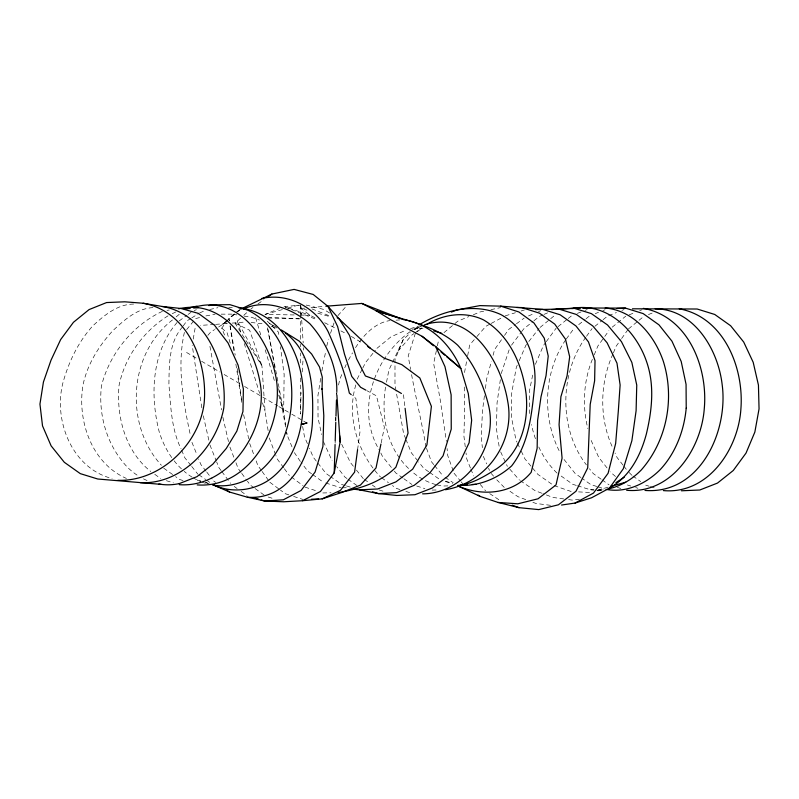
<?xml version="1.0" encoding="UTF-8"?>
<svg xmlns="http://www.w3.org/2000/svg" width="799" height="799" viewBox="0 0 799 799"><rect width="100%" height="100%" fill="white"/><g stroke="black" fill="none" stroke-linecap="round" stroke-linejoin="round"><path stroke-width="0.6" stroke-dasharray="4 3" d="M300.494 377.947L300.384 414.062L301.093 392.549M300.544 363.006L300.574 353.038M300.594 346.816L300.604 344.319M300.614 339.345L300.684 316.923M300.684 315.685L300.724 304.469L301.103 308.454L310.012 315.225L317.323 318.981M335.121 443.305L335.2 440.838M335.82 421.073L335.93 417.368M302.232 371.984L303.181 357.393M484.454 395.705L482.546 410.187L481.178 436.534L482.386 447.69M485.402 388.474L486.671 378.826L491.465 361.188M357.592 449.627L360.069 431.22L355.875 398.431L352.139 395.375M500.354 379.665L497.058 402.876L496.419 428.863L499.255 447.19M184.389 332.364C176.799 366.361 183.181 401.547 190.362 435.085M320.689 378.356L317.942 395.555L318.042 417.997L321.637 434.546M193.238 339.136L195.525 325.722M464.499 372.574L467.435 356.943M467.655 355.745L469.692 344.918L476.114 337.498M321.867 370.986L325.563 352.049M326.721 346.137L328.579 339.106M385.547 387.096C381.972 409.338 384.589 432.798 395.895 452.574A89.728 69.743 -89.4 0 0 409.098 469.023M386.506 382.222L388.913 370.047L403.315 339.415L410.686 332.714M381.183 442.886L384.369 427.395L376.469 395.855L366.971 390.721M532.673 375.081L529.677 389.702L529.707 413.502M436.394 350.581L433.657 363.545L440.129 399.2L446.371 441.358M437.393 345.867L438.631 339.965M336.559 394.356L337.048 392.029M338.546 385.048L339.795 379.225L342.771 372.384M355.815 384.908C346.227 417.078 357.812 453.073 380.524 477.013M493.063 355.315L494.661 349.443L503.779 336.449M415.41 333.163L408.179 356.044L410.606 369.428M501.213 373.562L509.273 349.413M330.516 333.313L334.012 322.886M403.315 339.415L394.986 359.66L394.986 384.259L395.745 389.023M612.943 353.987C599.6 383.4 599.07 419.185 613.033 448.469M613.402 352.878L616.119 346.257L620.923 339.515M592.359 359.35C583.51 381.043 582.121 405.912 587.864 428.604M594.186 354.926L597.852 346.087L604.064 337.418M535.38 364.344L543.42 345.538L545.547 342.631M517.263 365.163L516.314 367.36L511.71 393.068L511.59 417.997L515.984 440.029L517.043 442.256M519.17 360.758L525.852 345.358L528.069 342.501M344.749 367.82L346.237 364.404M357.163 379.126L362.207 369.158M362.776 368.049L365.572 362.506L375.4 350.242M348.414 360.059L352.559 352.828M355.515 347.665C363.395 335.35 374.811 322.786 389.892 320.579M504.479 335.45L508.693 329.448L515.475 324.484M621.612 338.546L627.774 329.887M177.138 322.397C151.54 352.159 149.862 395.595 159.281 432.099A86.682 67.286 -89.3 0 0 173.383 459.825M182.492 326.941C168.829 342.401 169.248 364.644 168.899 384.099C170.726 405.902 171.236 428.813 181.053 448.828M183.211 325.952L186.756 321.008L190.741 318.511M604.763 336.449L608.908 330.666M585.807 337.248C559.43 373.742 558.721 428.923 586.396 464.888M586.506 336.279L592.099 328.559M546.256 341.672L556.184 328.129M565.582 339.955C543.57 372.524 541.802 417.797 560.049 452.514M566.291 338.986L574.072 328.359M224.549 335.021L221.762 328.109L227.455 320.409M511.49 345.188L520.878 332.674M521.607 331.715L523.774 328.828L533.013 321.488M528.798 341.543L539.115 328.209M186.646 329.597L194.177 320.399M207.85 335.35L210.576 332.174L214.621 329.578M398.002 351.18L411.865 335.071L413.882 333.632M476.913 336.569L485.752 326.372L490.087 324.034M337.907 315.625L346.516 305.977M268.114 430.611L265.058 411.125L261.942 365.842L235.066 323.225L242.806 316.154M227.116 320.159L222.711 324.374L215.64 328.928M421.063 326.372L414.391 329.368L418.986 325.183M225.498 321.887L222.711 324.374L227.465 323.495M226.417 321.068L240.609 309.073M243.715 315.345L247.35 312.129M410.147 331.635C373.822 357.562 355.136 410.946 379.815 450.886M172.514 319.93C128.439 353.617 124.324 424.998 161.418 465.298M176.17 316.883L179.835 313.837M443.984 332.614L454.092 324.234M455.011 323.465L457.777 321.178L468.903 316.574M540.084 327.42L549.702 319.49M550.661 318.691L554.506 315.525M376.918 348.354L390.911 336.888L406.022 330.097M628.463 328.918L638.041 321.088M639 320.309L643.794 316.394M612.214 327.171L625.717 316.204M594.846 326.342L602.176 320.439M603.085 319.7L607.669 316.005L616.429 312.549M558.032 326.651L567.26 319.25M568.179 318.511L571.874 315.555M578.686 324.664L585.138 319.48M586.067 318.741L589.752 315.785M533.942 320.759L539.485 316.354L542.831 314.916M234.387 314.167L228.884 318.481L229.253 320.948M238.062 311.28L239.89 309.842M417.368 331.645L422.252 327.85M516.444 323.775L524.194 318.102M179.126 320.958L187.076 315.186M188.075 314.466L191.051 312.299M414.891 332.903L421.942 327.84M250.986 308.903L252.973 307.485M257.947 303.95L263.91 299.705M191.74 317.892L198.721 313.538M199.72 312.918L205.053 310.531M491.175 323.445L504.209 316.434M162.407 311.34C132.424 325.293 109.383 354.067 101.423 386.087C98.097 415.48 107.196 446.222 127.88 467.695A87.061 67.565 -89.3 0 0 139.535 476.673M168.03 315.835C143.411 331.156 124.804 357.053 119.021 385.637C116.264 416.748 125.443 451.605 150.781 471.48M172.244 313.717L176.469 311.61M414.411 329.358L420.024 326.821M528.489 315.955L534.042 313.568M538.476 311.66L540.693 310.701M543.939 314.436L548.394 312.509M414.471 329.448L421.323 326.591M294.222 314.946L265.048 314.426L279.55 308.434M473.358 314.736L480.029 311.97L484.873 310.941M629.203 314.826L635.005 312.529M639.649 310.701L641.967 309.782M648.418 314.566L653.043 312.729M577.357 313.398L583.929 310.811M585.028 310.382L587.225 309.513M595.235 313.627L598.521 312.329M602.915 310.601L605.103 309.742M621.902 310.402L624.089 309.533M239.83 310.342L237.543 311.141L228.884 318.481L229.303 320.928M194.177 310.491L196.434 309.742M505.298 315.845L515.445 312.719M521.078 310.991L524.464 309.942M410.546 328.569L419.715 325.802M597.692 490.127L608.199 487.15M265.048 314.426L282.886 309.453M287.64 308.124L299.535 304.809M195.685 318.561L200.229 317.393M205.892 315.935L215.111 314.177M596.763 490.676L604.014 488.908M209.738 309.503L217.927 307.705M490.916 309.652L500.583 307.595M597.752 490.896L602.456 490.007L598.831 489.907M166.961 310.332L169.298 310.022M152.959 307.625C136.769 308.424 123.945 320.349 112.679 330.836C98.597 346.287 87.311 364.424 82.986 385.098C77.084 420.783 91.635 463.31 126.442 478.441M579.465 499.215L572.174 500.094L568.578 499.595M304.809 308.124L301.103 308.454L307.046 310.142M310.991 307.565L324.594 306.347M284.015 306.596L300.034 305.188M412.084 329.188L424.519 328.129M133.643 304.059C117.443 304.219 104.08 315.425 92.774 325.892C78.102 342.102 68.624 362.057 62.871 383.021C53.233 420.753 72.16 468.484 112.12 478.541M232.189 323.096L245.163 322.007M214.402 324.454L200.239 325.413M215.59 324.364L226.277 323.575M396.074 320.159L399.78 319.91M447.859 485.872L442.976 486.052A89.728 69.743 -89.4 0 1 436.953 484.873M432.099 490.087L438.182 489.927M342.322 487.819L348.194 487.67M322.766 492.963L331.036 492.773M221.133 314.157L231.98 314.137L236.854 314.916M300.294 315.056L310.012 315.225L285.203 306.986M577.497 485.782L590.351 489.747L593.987 489.817M268.055 318.032L299.156 318.851M228.704 307.265L232.329 307.435M578.536 491.894L589.522 492.444M267.785 317.203L301.642 318.921M251.116 322.466L264.249 323.985M550.531 505.318L535.949 503.46L532.563 502.181M563.774 498.936L552.958 497.447L542.891 493.642M244.164 316.094L251.475 317.263L259.455 320.049M306.147 305.048L323.875 309.463L330.017 313.278M317.742 313.188L330.806 316.903M205.573 482.506L209.098 483.555M345.278 485.582L341.752 484.524L330.946 476.913M346.456 485.942L351.161 487.36M205.533 482.576L207.88 483.295M645.662 485.143L649.197 486.231M650.376 486.601L656.259 488.409M627.355 484.983L630.89 486.072M635.595 487.53L637.942 488.259M617.257 487.37L620.783 488.459M596.763 486.461L590.89 484.643L581.982 478.301M597.942 486.821L603.814 488.638M576.329 485.422L572.823 484.344L557.982 473.777M445.502 481.178L452.614 483.375M268.204 497.018L274.147 498.846M183.081 480.549L179.555 479.46L175.6 476.633M166.372 480.688L173.423 482.866M379.185 489.987L383.89 491.445M325.732 482.996L341.153 487.849M416.659 486.002L424.938 488.648M399.959 489.527L396.414 488.409L392.449 485.552M405.852 491.415L411.745 493.293M288.868 494.881L285.303 493.712L280.469 490.137M293.613 496.419L303.101 499.515M304.978 487.09L317.203 491.125M571.205 491.535L553.617 485.442L537.827 474.346L531.764 467.095M445.442 481.457L451.305 483.575M271.091 326.202L276.734 328.289M541.782 493.213L535.07 490.676L520.459 480.788M525.792 499.625L517.892 496.648L508.164 490.077M311.96 308.913L331.066 316.474M285.173 307.056L317.662 319.96M235.066 323.225L249.658 330.257L261.942 365.842L237.353 320.988L241.358 334.032M324.624 322.726L336.529 328.709M276.094 326.931L269.722 323.635L277.073 328.059M340.853 330.876L346.077 333.652M351.31 336.419L362.516 343.121M186.547 352.459L197.293 358.751M201.588 361.268L219.835 371.974M224.129 374.491L240.239 383.939M244.534 386.456L261.712 396.524M262.791 397.153L277.822 405.972M278.891 406.601L290.706 413.522M291.775 414.152L302.511 420.454M303.59 421.083L306.806 422.971M445.053 477.293L453.223 482.716M489.697 493.602L500.913 501.103M504.269 487.44L496.778 479.809M198.801 474.796L205.772 479.6M206.771 480.289L209.757 482.346M213.653 480.998L215.64 482.376M428.693 471.77L423.75 468.324L418.606 461.892M429.682 472.459L439.58 479.35M346.986 478.531L345.008 477.143L336.669 466.576M347.964 479.23L356.833 485.472M329.957 476.224L326.032 473.457L317.043 462.042M364.344 479.42L368.299 482.236M372.264 485.053L375.23 487.17M163.715 468.174L174.611 475.934M154.746 474.296L160.689 478.531M601.128 479.19L593.228 473.547L589.432 468.733M602.116 479.889L609.028 484.833M580.993 477.592L575.06 473.368L563.625 458.946M631.859 475.265L627.624 470.971M632.848 475.974L640.738 481.617M615.52 476.524L610.066 471.77M402.876 478.012L395.825 472.968L394.346 471.12M403.875 478.731L411.924 484.494M381.523 477.722L388.474 482.706M311.6 473.807L307.685 470.991L301.103 462.421M312.579 474.506L323.365 482.246M254.162 487.879L250.267 485.083L247.42 481.178M255.131 488.579L264.859 495.58M234.217 486.451L237.153 488.559M241.078 491.365L246.951 495.58M291.345 476.993L303.031 485.652M269.832 482.256L279.5 489.417M221.762 328.109L227.146 332.863L231.051 345.937M267.266 321.188L278.491 332.184L279.141 337.018M509.792 469.133L519.49 480.129M491.235 473.487L493.612 476.194M531.015 466.187L524.953 458.936L520.738 450.037M480.249 484.434L485.622 490.866M454.052 473.228L460.334 480.848M461.123 481.807L464.259 485.622M433.787 464.638L431.49 461.812L426.496 448.289M434.556 465.577L443.016 475.944M391.38 467.445L382.471 456.399L380.344 451.984M353.378 466.256L350.312 462.421L341.383 443.565M356.444 470.092L363.345 478.721M417.877 460.973L411.275 452.693L406.292 440.259M190.931 465.457L184.819 457.767L181.523 449.947M191.7 466.416L197.802 474.117M316.294 461.093L313.298 457.288L309.393 448.209M607.04 467.924L598.721 457.338L590.131 438.162M623.09 465.198L617.058 457.497L615.04 452.983M623.849 466.157L626.865 470.012M206.102 471.25L200.819 464.419L198.591 458.896M206.861 472.219L212.144 479.05M300.374 461.472L294.342 452.584M221.093 470.581L218.906 467.625L216.669 461.962M221.822 471.56L230.551 483.355M283.645 467.735L277.183 458.936L275.855 455.43M284.364 468.713L289.398 475.555M241.008 472.379L238.162 468.474L235.555 461.702M241.717 473.358L246.701 480.199M261.393 470.471L257.877 465.557L255.72 459.745M262.102 471.45L269.123 481.278M517.572 443.365L520.209 448.928M500.663 451.874L507.365 466.386M323.435 441.587L332.114 460.813M483.335 456.369L486.651 463.929M488.549 468.254L489.497 470.421M307.435 443.665L304.499 436.853L302.551 426.057M287.041 434.786L286.681 432.349L287.041 434.786L292.514 448.139M470.431 468.004L466.776 458.936L466.027 452.923M470.891 469.143L473.637 475.944M405.832 439.12L403.575 433.477L395.934 390.222M191.94 442.306L196.824 454.471M209.947 444.963L216.219 460.833M229.902 447.041L233.817 457.198M269.253 437.922L275.415 454.261M249.668 443.455L253.553 453.932M426.077 447.16C421.612 421.642 415.5 396.224 410.826 370.636M453.213 470.881L447.76 455.62L447.07 448.489M244.274 343.52L259.595 393.328M262.511 402.816L265.058 411.125M255.61 317.702L260.933 335.54M265.188 349.812L274.766 381.922M278.671 394.996L283.645 411.645L285.613 425.038M208.839 440.179L202.866 413.852M222.881 417.238L228.644 442.336M243.635 414.681L248.659 438.661M267.835 329.008L278.062 382.481M278.292 383.7L283.645 411.645L284.144 374.491L280.429 346.686M209.917 346.347L221.563 409.897M267.495 327.8L273.937 363.056M274.157 364.274L275.046 369.128M278.601 388.584L285.712 427.485M230.142 325.812L235.196 355.146M201.827 407.83L192.189 345.228M230.012 325.882L233.987 351.78M235.885 364.114L241.747 402.346M237.423 368.569L241.678 400.119M465.268 446.921L463.919 436.094L464.658 408.269L464.229 384.848M403.475 394.706L404.953 407.081M301.712 320.119L303.191 342.901M303.5 347.695L303.66 350.092M336.699 392.669L336.858 395.046M300.804 305.677L301.413 315.305M335.73 417.068L335.76 420.673M602.376 489.837A91.136 70.682 -89.2 0 1 598.761 490.087M593.927 490.047A91.136 70.682 -89.2 0 1 590.351 489.737M557.003 473.058A90.167 69.982 -89.3 0 1 538.256 445.772M535.45 438.741A90.167 69.982 -89.3 0 1 531.475 424.529M435.745 484.554A89.728 69.743 -89.4 0 1 411.914 471.58M193.168 477.792A86.682 67.286 -89.3 0 0 197.333 480.049A87.72 68.095 -89.3 0 0 200.739 481.597M192.14 477.173A86.682 67.286 -89.3 0 1 184.219 471.37M181.453 468.873A86.682 67.286 -89.3 0 1 174.142 460.813M147.076 480.519A87.061 67.565 -89.3 0 1 140.574 477.283M205.423 483.305A87.72 68.095 -89.3 0 1 201.897 482.067M200.859 481.098L197.333 480.049L200.849 481.128"/><path stroke-width="1.2" d="M238.392 307.715C283.206 312.599 304.779 359.5 303.24 400.219C303.33 430.501 293.982 463.021 267.745 480.808C251.495 491.015 231.36 493.023 213.742 485.093L229.573 492.044L247.291 497.188L264.659 501.013L283.645 501.772L302.581 500.713L320.459 491.465L334.192 472.958L335.081 444.544M335.2 440.838L335.78 422.311M335.97 416.139L336.469 400.079M336.798 391.49C337.338 366.771 326.342 341.932 309.822 323.715C292.114 308.314 265.668 298.387 243.246 309.133M357.592 449.627L354.596 472.129L340.484 490.336L322.177 498.866L302.581 500.713M334.192 472.958L340.134 441.937L336.878 395.135M380.933 444.074L376.029 467.914L360.399 485.123L341.662 492.524L322.177 498.866M561.547 505.038L575.09 503.05L591.6 497.767L609.427 488.149L623.34 468.713L631.879 440.708L636.104 410.726L636.753 385.108L631.839 362.386L621.462 341.692L607.56 325.013L591.34 313.598L573.832 308.184L556.194 309.153L579.884 308.144M609.427 488.149C629.622 476.883 640.608 455.6 646.371 433.977C652.034 410.157 654.781 385.008 646.501 361.428C636.204 331.295 608.019 302.561 573.832 308.184M240.809 309.123L271.87 294.052L294.102 289.398L313.188 294.451L327.95 306.337L339.225 318.991L370.476 348.364L383.87 358.012L401.787 364.624L419.845 377.977L431.4 406.351L426.926 444.853L412.654 469.203L395.924 481.867L377.797 488.978L359.39 489.847L353.308 489.178M426.976 324.224C443.864 314.027 465.248 311.141 483.425 319.85C509.592 335.23 522.606 365.053 526.112 394.167C528.918 421.962 520.788 452.484 496.598 468.813C484.673 476.294 471.909 484.214 457.617 485.512M268.883 296.169L271.87 294.052M615.929 482.626L624.229 477.233M575.09 503.05L593.487 493.063L608.099 473.268L615.649 443.475L618.306 411.245L620.124 385.018L616.988 363.165L607.07 342.761L592.748 325.932L576.339 314.446L558.99 309.103L535.4 309.593M419.904 324.354C443.944 310.222 474.366 302.362 500.823 314.546C525.642 327.86 536.219 356.664 534.931 383.63C531.784 411.924 529.817 442.616 511.64 465.917C497.837 478.311 479.979 485.872 461.283 485.383M194.876 307.096C241.088 293.672 272.769 344.629 276.963 384.319C281.418 429.882 248.539 488.668 197.183 484.903M424.399 324.873C470.771 309.353 501.303 362.496 507.655 401.038C515.665 441.977 486.142 483.005 445.462 489.727M179.366 483.585L196.924 476.693L212.794 464.209L226.307 448.429L236.854 431.1L242.956 411.455L243.385 388.963L238.102 365.153L228.065 342.991L214.452 325.173L198.382 313.388L181.003 308.494L162.357 306.496L143.181 303.25L124.774 301.812L106.577 302.561L89.079 309.583L73.448 322.297L60.644 339.585L51.016 360.189L43.436 381.992L39.95 404.114L42.517 425.867L51.126 445.862L64.32 462.291L80.319 473.647L97.748 479.01L161.248 484.374M451.325 312.099L457.098 309.882L479.909 305.608L500.623 306.147L542.691 309.363L560.119 314.766L576.009 326.002L588.464 341.912L595.025 360.669L594.626 380.783L590.201 404.424L587.714 467.904L576.009 491.245L558.411 504.808L538.756 509.602L519.03 507.665L498.117 502.451L480.119 496.419L458.336 486.102C482.926 496.838 513.357 493.952 531.165 472.349L537.148 448.279L537.597 420.544L541.003 396.833L546.037 375.65L548.224 356.084L544.229 338.127L533.932 322.946L518.901 311.98L500.623 306.147M208.899 305.637L211.166 304.898L229.922 304.669L247.89 310.222A86.592 67.256 89.7 0 1 286.122 357.053C295.29 386.746 293.553 419.695 279.26 447.5A92.424 71.74 -89.3 0 1 233.228 484.534A87.72 68.095 -89.3 0 1 212.594 485.043M610.526 486.491L625.707 482.197M184.189 308.774L197.023 306.137M178.656 308.804C225.977 297.917 256.139 347.935 260.913 388.374C265.687 432.818 227.306 488.269 179.296 484.683M186.586 308.843L190.122 308.454M193.658 308.064L198.382 307.545M325.832 306.227L361.807 303.43L402.336 319.21L375.959 310.641L361.807 303.43M247.291 497.188C288.888 500.544 310.821 457.408 312.449 421.463C313.388 390.541 312.928 353.398 285.463 333.103M551.62 309.583L558.99 309.103M261.553 298.516C288.479 292.344 315.945 307.695 328.189 331.785C336.938 351.58 344.838 371.855 349.333 393.088L351.2 394.616M117.882 480.309C159.99 481.727 198.751 444.693 204.085 403.765C208.179 362.686 188.005 311.181 143.181 303.25M140.304 482.696C181.852 484.643 216.599 446.971 223.76 408.159C227.675 367.18 207.57 314.057 162.357 306.496M571.784 308.524L580.214 308.144M583.829 307.985L625.497 308.124L643.125 313.578L658.975 324.853L671.959 341.193L681.197 361.478L686.061 384.329L686.221 408.189M582.381 308.044L589.862 307.725M605.193 308.005C633.887 310.402 654.521 335.45 663.31 361.258C674.915 398.262 667.005 440.569 641.337 469.902A91.136 70.682 -89.2 0 1 608.339 488.898M617.008 308.484L625.497 308.124M632.458 308.804L697.157 309.013L714.745 314.466L730.626 325.742L743.719 342.062L753.197 362.307L758.441 385.098L759.05 408.888L754.855 432.069L746.026 453.083L733.272 470.491L717.502 483.075L699.784 490.007L681.427 490.786M626.656 490.276C671.47 494.301 701.432 448.609 704.299 408.389C707.994 367.29 688.129 316.554 643.385 308.354M645.003 490.436C699.814 494.621 728.448 431.67 722.176 384.728C718.181 349.742 694.221 309.093 655.23 308.823M663.32 490.586C708.104 494.631 738.466 449.108 740.913 408.698C744.039 367.55 723.874 317.103 679.23 308.794M311.45 499.235L318.601 498.995M461.093 484.743L467.325 484.594M472.309 484.464L476.054 484.374M338.117 492.613C358.961 489.068 380.604 482.696 395.895 467.185L408.059 433.078L405.103 408.319M422.611 493.852C465.517 493.592 498.716 446.142 488.499 405.183C483.095 383.061 473.128 362.077 457.677 345.188C435.115 324.704 403.725 320.439 375.959 310.641L390.931 319.86L422.112 336.319L435.795 346.676L460.863 368.499L468.274 393.527L471.66 420.254L469.103 442.806L460.623 460.633L447.869 476.204L432.349 487.989L414.971 494.721L396.823 495.46L378.396 493.592L359.39 489.847M516.683 307.495L521.647 307.545L539.545 313.188L554.736 324.094L565.502 339.205L569.677 356.833L567.06 375.88L560.898 396.753L559.07 424.649L562.087 458.137L556.014 484.933L538.037 498.796L517.872 503.799L498.117 502.451M403.495 319.66C430.122 323.735 450.646 344.419 460.863 368.499L446.691 356.724M433.737 330.916L441.797 333.353M372.524 491.814L378.396 493.592L396.644 492.623L414.242 485.303L429.992 472.728L443.085 455.8L451.245 429.113L451.135 394.836L444.973 366.631L435.795 346.676M255.211 498.117L258.756 499.205M261.113 499.924L264.659 501.013L283.335 499.804L301.083 490.466L315.076 472.079L322.916 446.491L323.805 415.66L322.087 388.714L322.267 377.068L319.5 366.971L311.64 354.027L299.295 341.163L281.258 329.947M606.161 489.368C626.106 493.243 645.952 483.755 659.974 469.862A92.814 71.76 -88.7 0 0 686.201 408.189M512.239 505.208L519.03 507.665M365.912 390.152L360.639 387.305L351.76 376.459L344.469 354.077L337.617 326.531L327.95 306.337M401.418 393.488L381.882 381.942L365.403 375.969L356.574 358.711L349.533 335.45L339.225 318.991L337.178 317.722M478.112 495.1L480.119 496.419M367.49 346.396L370.476 348.364M226.586 489.977L229.573 492.044M422.112 336.319L433.458 345.737M436.294 348.084L438.182 349.662M441.018 352.009L444.793 355.156M339.695 435.725L340.134 441.937M179.366 483.575A87.061 67.565 -89.3 0 1 158.871 484.014M322.087 388.714L321.917 389.233L322.087 388.714M306.806 422.971L301.383 424.439L306.906 423.021"/></g></svg>
